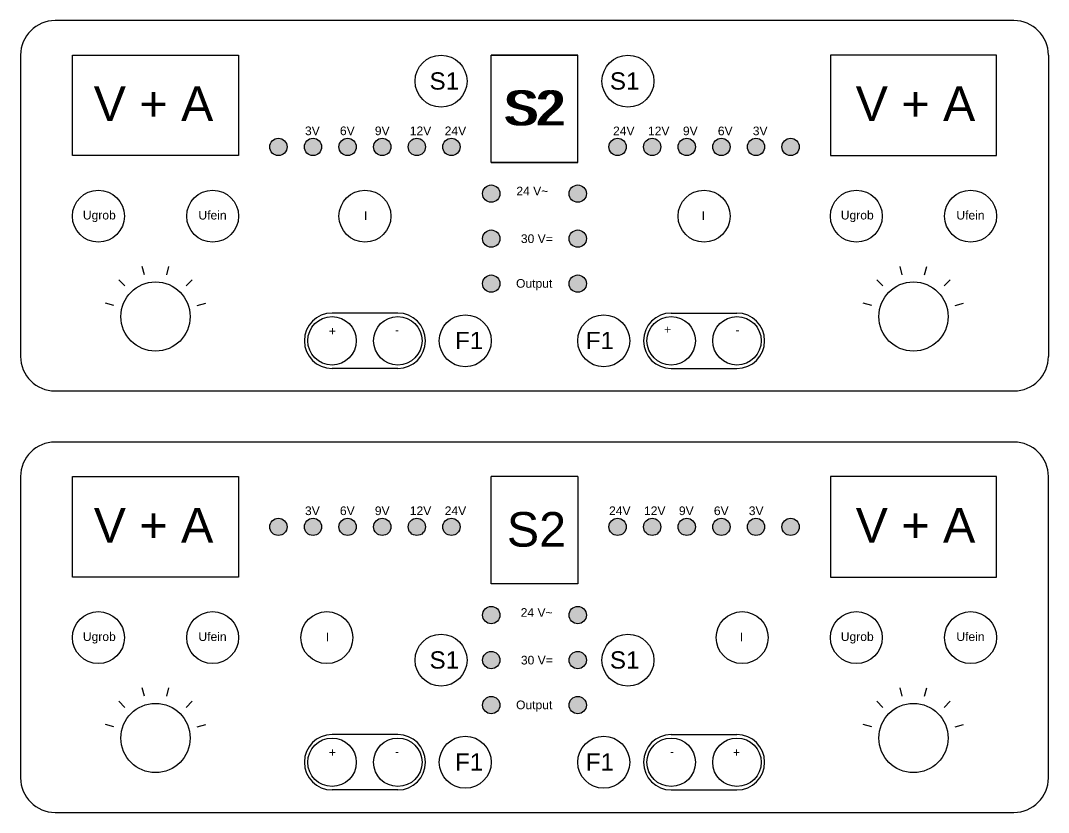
# Model space of a CAD drawing. Header units: millimetres. Extents: x 475 to 4099, y 1633 to 3451.
# Drawn here: x 3196.4 to 3493.4, y 2316.8 to 2545.6 of the extents above; entities that cross this region are included whole.
import ezdxf

# ---------------------------------------------------------------- set-up
doc = ezdxf.new("R2010")
doc.units = ezdxf.units.MM
doc.layers.add('Hilfslinie', color=30, linetype='Continuous')
doc.layers.add('Kanten', color=7, linetype='Continuous')
doc.styles.get("Standard").update_dxf_attribs({"font": 'arial.ttf'})

msp = doc.modelspace()

# ---------------------------------------------------------------- hatches: boundary and pattern name
at = {"layer": 'Hilfslinie'}
h = msp.add_hatch(color=2, dxfattribs=at)
h.dxf.hatch_style = 1
h.paths.add_polyline_path([(3278.437, 2509.085, 1), (3283.437, 2509.085, 1)])
h.paths.add_polyline_path([(3288.437, 2509.085, 1), (3293.437, 2509.085, 1)])
h.paths.add_polyline_path([(3303.437, 2509.085, 1), (3298.437, 2509.085, 1)])
h.paths.add_polyline_path([(3308.437, 2509.085, 1), (3313.437, 2509.085, 1)])
h.paths.add_polyline_path([(3318.437, 2509.085, 1), (3323.437, 2509.085, 1)])
h = msp.add_hatch(color=2, dxfattribs=at)
h.dxf.hatch_style = 1
h.paths.add_polyline_path([(3406.437, 2509.085, 1), (3411.437, 2509.085, 1)])
h.paths.add_polyline_path([(3396.437, 2509.085, 1), (3401.437, 2509.085, 1)])
h.paths.add_polyline_path([(3391.437, 2509.085, 1), (3386.437, 2509.085, 1)])
h.paths.add_polyline_path([(3376.437, 2509.085, 1), (3381.437, 2509.085, 1)])
h.paths.add_polyline_path([(3366.437, 2509.085, 1), (3371.437, 2509.085, 1)])
h = msp.add_hatch(color=2, dxfattribs=at)
h.dxf.hatch_style = 1
h.paths.add_polyline_path([(3278.437, 2399.334, 1), (3283.437, 2399.334, 1)])
h.paths.add_polyline_path([(3288.437, 2399.334, 1), (3293.437, 2399.334, 1)])
h.paths.add_polyline_path([(3303.437, 2399.334, 1), (3298.437, 2399.334, 1)])
h.paths.add_polyline_path([(3308.437, 2399.334, 1), (3313.437, 2399.334, 1)])
h.paths.add_polyline_path([(3318.437, 2399.334, 1), (3323.437, 2399.334, 1)])
h = msp.add_hatch(color=2, dxfattribs=at)
h.dxf.hatch_style = 1
h.paths.add_polyline_path([(3406.437, 2399.334, 1), (3411.437, 2399.334, 1)])
h.paths.add_polyline_path([(3396.437, 2399.334, 1), (3401.437, 2399.334, 1)])
h.paths.add_polyline_path([(3391.437, 2399.334, 1), (3386.437, 2399.334, 1)])
h.paths.add_polyline_path([(3376.437, 2399.334, 1), (3381.437, 2399.334, 1)])
h.paths.add_polyline_path([(3366.437, 2399.334, 1), (3371.437, 2399.334, 1)])
at = {"layer": 'Kanten'}
h = msp.add_hatch(color=3, dxfattribs=at)
h.dxf.hatch_style = 1
h.paths.add_polyline_path([(3273.437, 2509.085, 1), (3268.437, 2509.085, 1)])
h = msp.add_hatch(color=3, dxfattribs=at)
h.dxf.hatch_style = 1
h.paths.add_polyline_path([(3421.437, 2509.085, 1), (3416.437, 2509.085, 1)])
h = msp.add_hatch(color=1, dxfattribs=at)
h.dxf.hatch_style = 1
h.paths.add_polyline_path([(3334.937, 2495.585, 1), (3329.937, 2495.585, 1)])
h.paths.add_polyline_path([(3359.937, 2495.585, 1), (3354.937, 2495.585, 1)])
h = msp.add_hatch(color=2, dxfattribs=at)
h.dxf.hatch_style = 1
h.paths.add_polyline_path([(3329.937, 2482.585, 1), (3334.937, 2482.585, 1)])
h.paths.add_polyline_path([(3359.937, 2482.585, 1), (3354.937, 2482.585, 1)])
h = msp.add_hatch(color=3, dxfattribs=at)
h.dxf.hatch_style = 1
h.paths.add_polyline_path([(3334.937, 2469.585, 1), (3329.937, 2469.585, 1)])
h.paths.add_polyline_path([(3359.937, 2469.585, 1), (3354.937, 2469.585, 1)])
h = msp.add_hatch(color=3, dxfattribs=at)
h.dxf.hatch_style = 1
h.paths.add_polyline_path([(3273.437, 2399.334, 1), (3268.437, 2399.334, 1)])
h = msp.add_hatch(color=3, dxfattribs=at)
h.dxf.hatch_style = 1
h.paths.add_polyline_path([(3421.437, 2399.334, 1), (3416.437, 2399.334, 1)])
h = msp.add_hatch(color=1, dxfattribs=at)
h.dxf.hatch_style = 1
h.paths.add_polyline_path([(3334.937, 2373.834, 1), (3329.937, 2373.834, 1)])
h.paths.add_polyline_path([(3359.937, 2373.834, 1), (3354.937, 2373.834, 1)])
h = msp.add_hatch(color=2, dxfattribs=at)
h.dxf.hatch_style = 1
h.paths.add_polyline_path([(3329.937, 2360.834, 1), (3334.937, 2360.834, 1)])
h.paths.add_polyline_path([(3359.937, 2360.834, 1), (3354.937, 2360.834, 1)])
h = msp.add_hatch(color=3, dxfattribs=at)
h.dxf.hatch_style = 1
h.paths.add_polyline_path([(3334.937, 2347.834, 1), (3329.937, 2347.834, 1)])
h.paths.add_polyline_path([(3359.937, 2347.834, 1), (3354.937, 2347.834, 1)])

# ---------------------------------------------------------------- linework, layer by layer
for p, q in [((3483.437, 2545.585), (3206.437, 2545.585)), ((3196.437, 2535.585), (3196.437, 2448.585)), ((3493.437, 2535.585), (3493.437, 2448.585)), ((3206.437, 2438.585), (3483.437, 2438.585)), ((3483.437, 2423.834), (3206.437, 2423.834)), ((3196.437, 2413.834), (3196.437, 2326.834)), ((3493.437, 2326.834), (3493.437, 2413.834)), ((3206.437, 2316.834), (3483.437, 2316.834))]:
    msp.add_line(p, q)
for centre, radius in [((3218.937, 2489.085), 7.5), ((3251.937, 2489.085), 7.5), ((3295.937, 2489.085), 7.5), ((3393.937, 2489.085), 7.5), ((3437.937, 2489.085), 7.5), ((3470.937, 2489.085), 7.5), ((3235.437, 2460.085), 10), ((3454.437, 2460.085), 10), ((3218.937, 2367.334), 7.5), ((3251.937, 2367.334), 7.5), ((3284.937, 2367.334), 7.5), ((3404.937, 2367.334), 7.5), ((3437.937, 2367.334), 7.5), ((3470.937, 2367.334), 7.5), ((3235.437, 2338.334), 10), ((3454.437, 2338.334), 10)]:
    msp.add_circle(centre, radius)
for centre, start, end in [((3206.437, 2535.585), 90, 180), ((3483.437, 2535.585), 0, 90), ((3206.437, 2448.585), 180, 270), ((3483.437, 2448.585), 270, 0), ((3206.437, 2413.834), 90, 180), ((3483.437, 2413.834), 0, 90), ((3206.437, 2326.834), 180, 270), ((3483.437, 2326.834), 270, 0)]:
    msp.add_arc(centre, 10, start, end)
for p, q in [((3211.437, 2535.585), (3259.437, 2535.585)), ((3211.437, 2506.585), (3211.437, 2535.585)), ((3259.437, 2535.585), (3259.437, 2506.585)), ((3357.437, 2535.585), (3332.437, 2535.585)), ((3332.437, 2504.585), (3332.437, 2535.585)), ((3332.437, 2535.585), (3357.437, 2535.585)), ((3357.437, 2504.585), (3357.437, 2535.585)), ((3478.437, 2535.585), (3430.437, 2535.585)), ((3430.437, 2535.585), (3430.437, 2506.585)), ((3478.437, 2506.585), (3478.437, 2535.585)), ((3259.437, 2506.585), (3211.437, 2506.585)), ((3357.437, 2504.585), (3332.437, 2504.585)), ((3332.437, 2504.585), (3357.437, 2504.585)), ((3430.437, 2506.585), (3478.437, 2506.585)), ((3232.202, 2472.159), (3231.554, 2474.574)), ((3238.672, 2472.159), (3239.319, 2474.574)), ((3451.202, 2472.159), (3450.554, 2474.574)), ((3457.672, 2472.159), (3458.319, 2474.574)), ((3226.598, 2468.924), (3224.83, 2470.691)), ((3244.276, 2468.924), (3246.043, 2470.691)), ((3445.598, 2468.924), (3443.83, 2470.691)), ((3463.276, 2468.924), (3465.043, 2470.691)), ((3223.363, 2463.32), (3220.948, 2463.967)), ((3247.511, 2463.32), (3249.926, 2463.967)), ((3442.363, 2463.32), (3439.948, 2463.967)), ((3466.511, 2463.32), (3468.926, 2463.967)), ((3305.437, 2461.085), (3286.437, 2461.085)), ((3384.437, 2461.085), (3403.437, 2461.085)), ((3278.437, 2453.085), (3278.437, 2453.085)), ((3411.437, 2453.085), (3411.437, 2453.085)), ((3305.437, 2445.085), (3286.437, 2445.085)), ((3384.437, 2445.085), (3403.437, 2445.085)), ((3211.437, 2413.834), (3259.437, 2413.834)), ((3211.437, 2384.834), (3211.437, 2413.834)), ((3259.437, 2413.834), (3259.437, 2384.834)), ((3357.437, 2413.834), (3332.437, 2413.834)), ((3332.437, 2382.834), (3332.437, 2413.834)), ((3357.437, 2413.834), (3357.437, 2382.834)), ((3478.437, 2413.834), (3430.437, 2413.834)), ((3430.437, 2413.834), (3430.437, 2384.834)), ((3478.437, 2384.834), (3478.437, 2413.834)), ((3259.437, 2384.834), (3211.437, 2384.834)), ((3357.437, 2382.834), (3332.437, 2382.834)), ((3430.437, 2384.834), (3478.437, 2384.834)), ((3232.202, 2350.408), (3231.554, 2352.823)), ((3238.672, 2350.408), (3239.319, 2352.823)), ((3451.202, 2350.408), (3450.554, 2352.823)), ((3457.672, 2350.408), (3458.319, 2352.823)), ((3226.598, 2347.173), (3224.83, 2348.941)), ((3244.276, 2347.173), (3246.043, 2348.941)), ((3445.598, 2347.173), (3443.83, 2348.941)), ((3463.276, 2347.173), (3465.043, 2348.941)), ((3223.363, 2341.569), (3220.948, 2342.216)), ((3247.511, 2341.569), (3249.926, 2342.216)), ((3442.363, 2341.569), (3439.948, 2342.216)), ((3466.511, 2341.569), (3468.926, 2342.216)), ((3305.437, 2339.334), (3286.437, 2339.334)), ((3384.437, 2339.334), (3403.437, 2339.334)), ((3278.437, 2331.334), (3278.437, 2331.334)), ((3411.437, 2331.334), (3411.437, 2331.334)), ((3305.437, 2323.334), (3286.437, 2323.334)), ((3384.437, 2323.334), (3403.437, 2323.334))]:
    msp.add_line(p, q, dxfattribs=at)
for centre, radius in [((3317.937, 2528.085), 7.5), ((3371.937, 2528.085), 7.5), ((3270.937, 2509.085), 2.5), ((3280.937, 2509.085), 2.5), ((3290.937, 2509.085), 2.5), ((3300.937, 2509.085), 2.5), ((3310.937, 2509.085), 2.5), ((3320.937, 2509.085), 2.5), ((3368.937, 2509.085), 2.5), ((3378.937, 2509.085), 2.5), ((3388.937, 2509.085), 2.5), ((3398.937, 2509.085), 2.5), ((3408.937, 2509.085), 2.5), ((3418.937, 2509.085), 2.5), ((3332.437, 2495.585), 2.5), ((3357.437, 2495.585), 2.5), ((3332.437, 2482.585), 2.5), ((3357.437, 2482.585), 2.5), ((3332.437, 2469.585), 2.5), ((3357.437, 2469.585), 2.5), ((3286.437, 2453.085), 7), ((3305.437, 2453.085), 7), ((3324.937, 2453.085), 7.5), ((3364.937, 2453.085), 7.5), ((3384.437, 2453.085), 7), ((3403.437, 2453.085), 7), ((3270.937, 2399.334), 2.5), ((3280.937, 2399.334), 2.5), ((3290.937, 2399.334), 2.5), ((3300.937, 2399.334), 2.5), ((3310.937, 2399.334), 2.5), ((3320.937, 2399.334), 2.5), ((3368.937, 2399.334), 2.5), ((3378.937, 2399.334), 2.5), ((3388.937, 2399.334), 2.5), ((3398.937, 2399.334), 2.5), ((3408.937, 2399.334), 2.5), ((3418.937, 2399.334), 2.5), ((3332.437, 2373.834), 2.5), ((3357.437, 2373.834), 2.5), ((3317.937, 2360.834), 7.5), ((3371.937, 2360.834), 7.5), ((3332.437, 2360.834), 2.5), ((3357.437, 2360.834), 2.5), ((3332.437, 2347.834), 2.5), ((3357.437, 2347.834), 2.5), ((3286.437, 2331.334), 7), ((3305.437, 2331.334), 7), ((3324.937, 2331.334), 7.5), ((3364.937, 2331.334), 7.5), ((3384.437, 2331.334), 7), ((3403.437, 2331.334), 7)]:
    msp.add_circle(centre, radius, dxfattribs=at)
for centre, start, end in [((3286.437, 2453.085), 90, 180), ((3305.437, 2453.085), 0, 90), ((3384.437, 2453.085), 90, 180), ((3403.437, 2453.085), 0, 90), ((3286.437, 2453.085), 180, 270), ((3305.437, 2453.085), 270, 0), ((3384.437, 2453.085), 180, 270), ((3403.437, 2453.085), 270, 0), ((3286.437, 2331.334), 90, 180), ((3305.437, 2331.334), 0, 90), ((3384.437, 2331.334), 90, 180), ((3403.437, 2331.334), 0, 90), ((3286.437, 2331.334), 180, 270), ((3305.437, 2331.334), 270, 0), ((3384.437, 2331.334), 180, 270), ((3403.437, 2331.334), 270, 0)]:
    msp.add_arc(centre, 8, start, end, dxfattribs=at)

# ---------------------------------------------------------------- texts
at = {"char_height": 10}
for insert, attachment_point in [((3352.919, 2525.357), 3), ((3336.954, 2525.357), 1), ((3336.954, 2403.607), 1)]:
    msp.add_mtext_dynamic_manual_height_columns('S2', width=13.16423, gutter_width=12.5, heights=[9.423], dxfattribs=dict(at, insert=insert, attachment_point=attachment_point))
at = {"layer": 'Kanten'}
for s, p in [('3V      6V      9V      12V    24V', (3278.62, 2512.477)), ('24V    12V    9V      6V      3V', (3367.629, 2512.449)), ('3V      6V      9V      12V    24V', (3278.62, 2402.727)), ('24V    12V    9V      6V      3V', (3366.477, 2402.727))]:
    msp.add_text(s, height=2.5, dxfattribs=at).set_placement(p)
for s, width, heights, insert, char_height, attachment_point in [('S1', 5, [0], (3314.611, 2530.637), 5, 1), ('S1', 5, [0], (3375.263, 2530.637), 5, 3), ('V + A', 39.97092, [0], (3217.579, 2526.56), 10, 1), ('V + A', 39.97092, [0], (3472.294, 2526.56), 10, 3), ('24 V~', 12.32226, [0], (3348.925, 2497.59), 2.5, 3), ('Ugrob', 5.3464, [0], (3214.44, 2490.626), 2.5, 1), ('Ufein', 5.3464, [0], (3247.834, 2490.614), 2.5, 1), ('I', 5.3464, [0], (3295.654, 2490.503), 2.5, 1), ('I', 5.3464, [0], (3394.22, 2490.503), 2.5, 3), ('Ugrob', 5.3464, [0], (3433.44, 2490.626), 2.5, 1), ('Ufein', 5.3464, [0], (3466.834, 2490.614), 2.5, 1), ('30 V=', 11.78651, [0], (3341.001, 2483.827), 2.5, 1), ('Output', 12.53656, [0], (3339.607, 2470.906), 2.5, 1), ('+', 4.18126, [2.5], (3285.532, 2457.169), 2.5, 1), ('+', 4.18126, [2.5], (3384.437, 2457.585), 2.5, 3), ('-', 2.92919, [0], (3304.623, 2457.455), 2.5, 1), ('F1', 5, [0], (3321.976, 2455.663), 5, 1), ('F1', 5, [0], (3367.897, 2455.663), 5, 3), ('-', 2.92919, [0], (3404.154, 2457.455), 2.5, 3), ('V + A', 39.97092, [0], (3217.579, 2404.81), 10, 1), ('V + A', 39.97092, [0], (3472.294, 2404.81), 10, 3), ('24 V~', 12.32226, [0], (3340.949, 2375.839), 2.5, 1), ('Ugrob', 5.3464, [0], (3214.44, 2368.875), 2.5, 1), ('Ufein', 5.3464, [0], (3247.834, 2368.864), 2.5, 1), ('I', 5.3464, [0], (3284.654, 2368.752), 2.5, 1), ('I', 5.3464, [0], (3405.22, 2368.752), 2.5, 3), ('Ugrob', 5.3464, [0], (3433.44, 2368.875), 2.5, 1), ('Ufein', 5.3464, [0], (3466.834, 2368.864), 2.5, 1), ('S1', 5, [0], (3314.611, 2363.386), 5, 1), ('30 V=', 11.78651, [0], (3341.001, 2362.076), 2.5, 1), ('S1', 5, [0], (3375.263, 2363.386), 5, 3), ('Output', 12.53656, [0], (3339.607, 2349.155), 2.5, 1), ('+', 4.18126, [2.5], (3285.532, 2335.418), 2.5, 1), ('+', 4.18126, [2.5], (3404.341, 2335.418), 2.5, 3), ('-', 2.92919, [0], (3304.623, 2335.704), 2.5, 1), ('F1', 5, [0], (3321.976, 2333.912), 5, 1), ('F1', 5, [0], (3367.897, 2333.912), 5, 3), ('-', 2.92919, [0], (3385.251, 2335.704), 2.5, 3)]:
    msp.add_mtext_dynamic_manual_height_columns(s, width=width, gutter_width=12.5, heights=heights, dxfattribs=dict(at, insert=insert, char_height=char_height, attachment_point=attachment_point))

doc.saveas('drawing.dxf')
